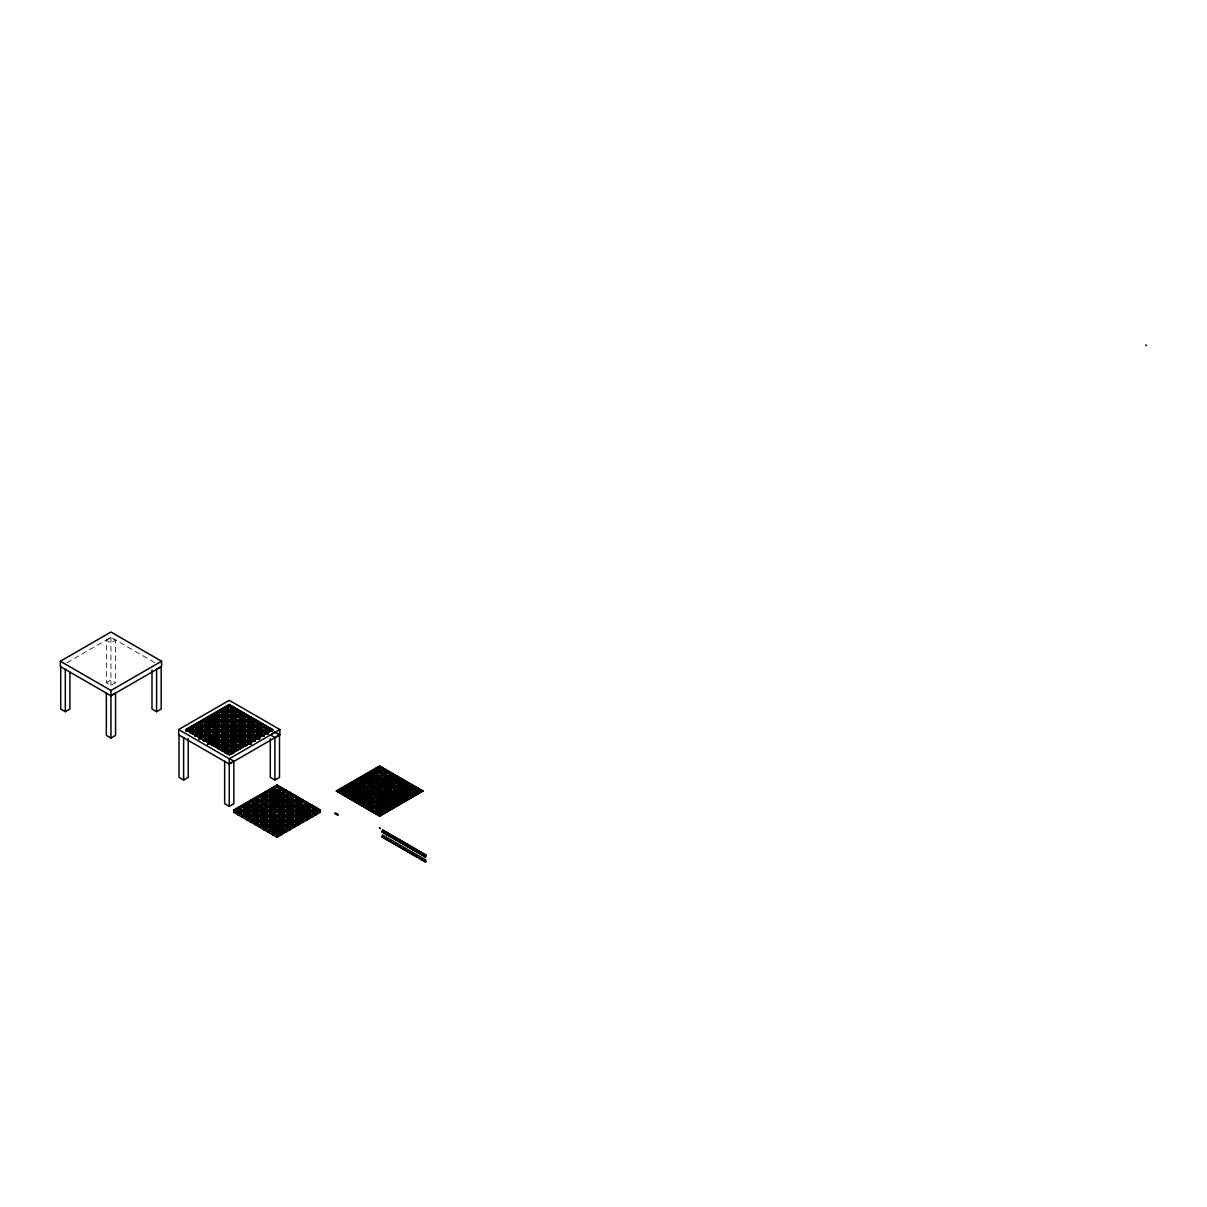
<?xml version="1.0" encoding="UTF-8"?>
<svg xmlns="http://www.w3.org/2000/svg" width="1207" height="1207" viewBox="0 0 1207 1207"><rect width="100%" height="100%" fill="white"/><g stroke="black" fill="none" stroke-linecap="round" stroke-linejoin="round"><path stroke-width="0.75" stroke-dasharray="5 3.75" d="M66.883 662.779L110.953 637.341L155.024 662.779M106.352 640.208L110.953 637.552L115.555 640.208L115.555 682.709L110.953 685.365L106.352 682.709L106.352 640.208L110.953 642.863L115.555 640.208M106.352 682.709L110.953 680.039L115.555 682.709M110.953 637.552L110.953 685.365"/><path stroke-width="1.5" d="M233.585 753.5L233.766 752.338L190.525 727.368L190.525 729.496M246.56 745.805L246.741 744.84L203.5 719.87L203.304 721.892M250.694 743.406L250.875 742.245L251.056 743.406M255.024 740.917L255.386 739.846L255.205 741.023M255.205 740.811L255.205 739.74M259.339 738.412L259.339 737.356L259.52 738.518M259.52 738.307L259.535 737.251L259.716 738.412M263.669 735.923L263.669 734.852L263.85 736.029M263.85 735.817L263.85 734.746L272.691 729.858L229.255 704.797L185.833 729.858L185.833 730.929M340.736 791.068L340.268 790.796M345.232 788.246L345.519 788.307M345.308 793.135L345.519 793.286M348.929 785.802L349.638 785.576M353.968 783.147L353.244 783.087M349.849 795.79L348.929 795.579M358.026 786.074L357.574 785.591M353.711 798.551L353.244 798.28M358.026 791.068L358.238 790.479M361.889 783.313L362.809 783.313L361.889 783.087M358.494 795.79L358.026 796.062M361.889 788.08L362.356 788.563M358.026 801.056L357.815 800.482M366.928 780.703L366.219 780.597M362.311 792.969L361.889 793.286M370.549 773.325L371.469 773.325L370.549 773.114M366.687 786.074L366.219 785.591M366.46 790.721L366.687 791.068M362.311 802.957L361.889 803.062M371.107 782.951L370.549 783.087M366.687 796.062L367.139 795.79M375.332 776.086L374.864 775.603M370.79 787.99L370.549 788.307M367.139 805.778L366.219 805.567M374.864 785.802L375.603 785.561M379.496 778.274L379.647 778.575M371.002 798.551L371.258 798.008M375.603 795.549L374.864 795.579M383.524 775.603L383.871 775.799M370.549 808.056L370.836 808.237M379.647 788.563L379.194 788.307M383.871 780.446L383.977 781.08M388.035 773.174L388.76 773.325M379.405 798.023L380.114 798.28L379.194 798.068M388.337 778.259L388.307 778.575M384.022 790.736L383.977 791.068M383.72 795.519L384.445 795.79L383.524 795.579M392.531 775.799L392.169 775.814M380.114 808.268L379.647 808.539M388.337 787.93L388.76 788.307M379.436 813.156L379.194 813.262M392.531 785.787L392.169 785.591M388.05 798.023L388.76 798.28L387.839 798.068M392.169 790.585L392.622 791.068M392.622 796.062L392.169 795.579M388.05 807.996L388.76 808.268M396.484 788.307L397.405 788.307L396.696 788.035M401.026 780.703L400.815 780.597M392.848 805.703L392.169 805.778M397.118 798.234L396.484 798.28M401.524 790.691L400.815 790.796M401.735 795.79L401.267 796.062M406.065 788.307L405.763 788.246M409.46 785.591L410.38 785.802M409.927 791.068L410.139 790.479M414.71 788.307L414.031 788.231M362.568 778.243L362.356 778.575M379.692 768.271L379.647 768.587M336.346 813.669L336.572 814.242M379.873 803.168L379.194 803.062M375.377 810.712L375.332 811.029M384.143 800.694L383.977 801.056M392.743 800.709L392.622 801.056M383.871 810.41L383.977 810.501M354.164 793.286L353.923 793.029M346.892 789.001L343.859 787.236M351.222 786.496L348.189 784.746M355.537 784.007L352.625 782.181L351.705 782.724L354.737 784.475L355.658 783.947M364.182 779.013L361.165 777.248M368.512 776.508L365.48 774.758M372.842 774.019L369.81 772.254M377.278 771.469L376.358 771.997L373.325 770.217L374.245 769.689L377.022 771.439M381.608 768.965L380.688 769.508L377.655 767.727L378.576 767.199L381.171 769.04M346.892 793.995L343.859 792.23M355.537 789.001L352.504 787.236M356.653 784.837L359.731 786.421M364.318 783.947L363.398 784.475L360.35 782.709L361.27 782.181L363.88 784.022M372.842 779.013L369.01 777.73L372.043 779.466L372.963 778.953M377.157 776.508L373.325 775.241L376.358 776.976L377.278 776.463M381.487 774.019L378.576 772.193L377.655 772.736L381.352 773.943M385.818 771.514L382.891 769.689L381.97 770.247L385.501 771.545M351.222 796.484L348.189 794.734M355.537 793.995L352.504 792.23M364.318 788.94L363.398 789.469L360.35 787.703L361.27 787.175L364.061 788.91M365.012 785.018L368.21 786.526M372.842 784.007L369.81 782.242M381.487 779.013L377.655 777.73L381.608 778.953M385.818 776.508L382.891 774.683L381.97 775.241L385.682 776.433M390.133 774.019L387.221 772.193L386.3 772.736L389.831 774.034M355.537 798.989L352.504 797.223M359.867 796.484L356.834 794.734M364.182 793.995L361.165 792.23M372.963 788.94L372.043 789.469L369.01 787.703L369.93 787.175L372.525 789.016M377.157 786.496L373.325 785.229M382.891 779.677L381.97 780.235L385.018 781.97L385.938 781.427M390.253 778.953L389.333 779.496L386.3 777.715L387.221 777.187L389.997 778.937M394.463 776.508L391.551 774.683L390.63 775.241L393.92 776.674M359.867 801.478L356.834 799.713M364.182 798.989L361.165 797.223M368.512 796.484L365.48 794.734M372.963 793.934L372.043 794.462L369.01 792.697L369.93 792.169L372.707 793.904M381.487 789.001L377.655 787.703L380.688 789.469L381.608 788.94M338.518 814.619L337.598 815.163L334.565 813.382L335.486 812.854L338.035 814.74M394.583 781.427L393.663 781.985L390.63 780.205L391.551 779.677L394.327 781.427M398.913 778.953L397.993 779.496L394.945 777.715L395.866 777.187L398.235 779.164M364.182 803.968L361.165 802.217M368.512 801.478L365.48 799.713M372.842 798.989L369.01 797.706L372.194 799.366M373.325 795.217L374.245 794.659L377.022 796.409M381.487 793.995L378.576 792.169L377.655 792.712L381.171 794.01M385.938 791.445L381.97 790.223L385.018 791.973L385.938 791.415M390.133 789.001L386.3 787.718L389.333 789.453L390.253 788.94M398.778 784.007L395.866 782.181L394.945 782.724L398.657 783.931M368.512 806.472L365.48 804.707M372.842 803.968L369.81 802.217M377.157 801.478L373.325 800.211L377.278 801.433M381.608 798.928L380.688 799.456L377.655 797.691L378.576 797.163L381.352 798.898M381.97 795.187L385.018 796.967L385.938 796.439L382.604 794.825M394.583 791.445L390.63 790.223L393.663 791.958L394.583 791.415M398.778 789.001L395.76 787.236M403.108 786.511L400.075 784.746M407.559 783.947L406.638 784.475L403.606 782.709L404.526 782.181L407.121 784.022M372.842 808.962L369.01 807.694L372.043 809.444L372.963 808.916M377.157 806.472L373.325 805.205L376.358 806.925L377.278 806.427M385.938 801.433L385.018 801.961L381.97 800.181L382.891 799.653L385.682 801.403M390.253 798.913L389.333 799.441L386.3 797.691L387.221 797.163L390.253 798.928L389.333 799.456M407.559 788.94L406.638 789.469L403.606 787.703L404.526 787.175L407.302 788.91M408.554 784.837L411.451 786.526M377.157 811.466L373.325 810.199L376.358 811.949L377.278 811.421M390.133 803.968L387.221 802.157L386.3 802.7L389.997 803.892M394.583 801.433L393.663 801.961L390.63 800.181L391.551 799.653L394.146 801.508M398.778 798.989L395.76 797.223M403.108 796.484L400.075 794.734M407.438 793.995L404.405 792.23M416.204 788.94L415.283 789.469L412.251 787.703L413.171 787.175L415.54 789.152M385.818 811.466L381.97 810.169L385.018 811.919L385.938 811.421M394.463 806.472L391.551 804.647L390.63 805.175L394.327 806.397M398.778 803.968L395.866 802.157L394.945 802.685L398.476 803.998M400.075 799.713L402.746 801.539M407.438 798.989L404.405 797.223M411.753 796.484L408.72 794.734M416.083 793.995L413.171 792.169L412.251 792.697L415.283 794.462L416.204 793.934M303.032 821.273L303.213 820.096L259.973 795.126L259.973 797.254L248.189 803.847M60.35 661.24L110.953 632.03L161.557 661.24L161.557 666.551L110.953 695.775L60.35 666.551L60.35 661.24L110.953 690.464L161.557 661.24M60.712 666.551L60.712 709.052L65.314 711.708L69.915 709.052L69.915 672.103M110.953 695.564L115.555 692.893L115.555 735.395L110.953 738.05L106.352 735.395L106.352 692.893M156.593 711.708L161.195 709.052L161.195 666.551L156.593 669.206L156.593 711.708L151.991 709.052L151.991 670.247M178.651 729.541L229.255 700.332L279.858 729.541L279.858 734.852L229.255 764.076L178.651 734.852L178.651 729.541L229.255 758.765L279.858 729.541M229.255 754.616L272.691 729.541L229.255 704.466L185.833 729.541L229.436 754.828L272.495 729.752L272.691 730.929M186.014 729.963L229.255 705.009M190.148 728.425L190.148 729.496L197.42 733.69M197.36 728.666L194.478 726.991C194.508 724.291 195.036 729.254 197.541 728.56M206.065 728.696L198.808 724.502L198.989 723.325M219.221 726.086L207.453 718.437L207.453 719.508L214.725 723.702M211.768 715.947L211.768 717.003L214.665 718.678M227.685 721.213L216.098 714.514L216.46 712.386M236.346 721.213L220.428 712.009L220.609 710.848M272.314 730.929L272.314 729.873L229.074 704.903L229.255 705.854M187.387 731.08L229.255 706.91L271.092 731.065M187.432 731.276L229.436 707.015M198.808 729.496L198.989 728.319M220.428 717.003L220.609 715.842M191.762 733.539L233.404 709.49L233.404 707.393M191.958 733.645L233.6 709.61L233.6 707.272L190.344 732.227L190.344 733.298M198.808 734.49L198.989 733.524M220.428 721.997L220.609 721.047M194.855 735.893L194.855 734.837L238.111 709.867L237.915 710.832M233.585 713.563L233.781 712.371M196.092 736.029L237.915 712.1L237.915 709.761L194.674 734.731L194.674 735.787M220.625 725.799L220.428 726.991M199.185 738.397L199.185 737.326L242.426 712.371L242.245 713.322M233.781 718.421L233.6 717.26L233.585 719.613M199.004 739.559L242.245 714.589L242.245 712.266L199.004 737.221L199.004 738.292M220.428 730.929L220.428 731.985M203.319 740.781L203.319 739.725L246.756 714.861L246.575 715.811M233.585 723.536L233.781 722.359M204.737 741.023L246.379 716.988M204.918 741.128L246.575 717.094L246.575 714.755M207.83 742.32L251.071 717.365M220.428 736.979L220.625 735.787M233.585 728.53L233.781 727.353M207.468 744.447L250.709 719.478L250.694 717.38M207.649 744.553L250.89 719.583L250.89 717.26L207.649 742.214L207.83 743.391M212.16 744.825L255.401 719.855L255.205 721.047M220.428 741.973L220.609 740.811M233.585 733.524L233.781 732.332M213.398 746.017L255.039 721.982L255.024 719.885M213.579 746.122L255.22 722.088L255.22 719.749L211.979 744.719L211.979 745.775M216.294 747.208L259.535 722.239L259.535 724.577L217.894 748.627M216.475 747.314L259.731 722.359L259.535 723.31M220.428 746.967L220.609 746.017M233.781 738.397L233.781 737.326M255.401 725.905L255.401 724.849M217.713 748.521L259.354 724.472L259.339 722.374M220.625 749.713L263.865 724.743L263.865 727.082L222.043 751.01M220.806 749.819L264.046 724.849L263.865 725.799M233.781 743.391L233.6 742.214L233.585 744.583M255.401 730.899L255.22 729.737L255.205 732.091M224.94 752.202L268.376 727.353L268.195 728.304M255.22 735.787L255.401 734.837M233.781 748.385L233.781 747.314M226.358 753.515L267.999 729.466M226.554 753.621L268.195 729.571L268.195 727.233M179.028 734.852L179.028 777.353L183.63 780.009L188.217 777.353L188.217 738.548M229.436 754.828L185.833 729.858M264.031 735.923L264.031 734.852L233.585 752.444L190.344 727.474L190.344 729.39L197.601 733.584M279.858 734.852L274.97 732.03L270.293 734.852L274.894 737.507L279.496 734.852L279.496 777.353L274.894 780.009L270.293 777.353L270.293 738.548M229.255 763.865L233.856 761.21L233.856 803.696L229.255 806.351L224.653 803.696L224.653 761.21M320.338 812.341L320.338 810.003L277.082 834.972L277.082 837.311L233.66 812.236L233.66 810.108L277.082 785.048L320.519 810.108L277.263 835.078L277.263 836.149M277.082 785.244L233.841 810.214L233.841 812.13M262.553 823.928L237.975 809.746L238.171 807.724L281.412 832.694L281.231 834.701L277.082 832.317L277.097 829.963M271.198 823.928L242.305 807.242L242.486 806.08M279.843 818.934L250.95 802.248L250.95 801.192L292.999 826.312M255.28 798.687L255.28 799.758L292.999 821.318M275.528 801.448L263.926 794.764L264.107 793.587M272.571 788.699L272.571 789.77L275.452 791.43M277.263 786.21L277.278 787.281L274.2 788.835M237.975 808.675L238.352 807.619L281.593 832.589L281.412 833.539M242.486 806.291L242.667 805.114L285.923 830.084L285.742 831.05M246.816 803.787L246.816 804.858L246.816 802.73L289.876 827.595M264.107 793.799L264.303 792.637L307.544 817.607L307.363 818.557M268.437 791.309L268.437 792.365L268.437 790.238L311.497 815.102M233.66 812.236L246.816 804.647L284.354 826.312M261.165 796.348L268.437 792.154L271.319 793.829M269.825 791.354L272.767 789.665L275.649 791.324M237.975 813.669L237.975 814.725L281.246 789.74L281.231 787.643M242.501 811.044L242.305 812.236M263.926 799.758L264.122 798.566M281.608 788.684L281.608 787.628L238.367 812.583L238.352 814.725M242.305 816.158L242.305 817.23L285.561 792.245L285.546 790.147M263.926 804.752L264.107 803.787M285.938 791.173L285.938 790.117L242.501 814.981L242.486 817.335L242.682 815.087M244.101 816.385L285.742 792.35L285.742 790.012M263.926 809.746L264.107 808.569M246.635 819.719L289.891 794.734M251.343 820.081L294.583 795.111M251.131 822.118L251.131 821.047M263.926 814.74L264.107 813.774M252.565 821.273L294.206 797.239L294.206 795.141M251.328 822.223L251.147 819.975L294.402 795.006L294.402 797.344L252.761 821.379M255.28 823.657L255.28 824.713L298.717 799.834L298.717 797.495L255.477 822.465L255.462 824.819M263.926 819.734L264.122 818.542M298.898 798.672L298.898 797.601L255.658 822.571L255.643 824.713M263.926 823.657L263.926 824.728M259.792 826.252L259.792 827.112M298.898 803.666L298.717 802.489L298.702 804.858M303.229 801.161L303.229 800.105L259.988 825.075L259.792 827.323L259.807 824.969L303.048 800L303.048 802.338L261.406 826.373M261.225 826.267L302.866 802.233L302.851 800.135M307.378 802.489L307.378 804.828L264.107 829.812L264.122 827.459L307.559 802.595L307.544 803.696M307.181 802.625L307.181 804.722L263.926 829.707L264.122 828.53M298.702 808.781L298.898 807.589M336.406 790.947L379.647 765.977L422.888 790.947L379.647 816.234L336.406 790.947L379.647 815.917L422.888 790.947M336.406 791.264L379.647 766.294L422.888 791.264M339.65 789.665L338.729 790.223L341.762 791.973L342.682 791.445L339.529 789.74M343.98 787.175L343.06 787.718L346.092 789.453L347.012 788.94M347.375 785.229L348.295 784.671M361.27 777.187L360.35 777.73L363.398 779.496L364.318 778.953M365.6 774.683L364.68 775.241L367.713 776.976L368.633 776.463M369.93 772.193L369.01 772.736L372.043 774.472L372.963 773.959M298.898 813.654L298.898 812.583M270.051 831.367L311.693 807.332L311.693 804.994L268.452 829.963L268.437 832.317L268.633 830.069L311.874 805.099L311.678 806.291M269.87 831.261L311.512 807.227M366.415 775.663L367.139 775.814M379.194 768.12L380.114 768.331M374.864 770.82L375.784 770.82M351.343 786.451L350.422 786.979L347.375 785.199M359.067 781.985L359.988 781.457L356.955 779.677L356.035 780.235L359.218 781.88M340.54 793.12L383.419 768.361M340.736 793.225L383.6 768.467M272.963 832.558L316.204 807.589M343.98 792.169L343.06 792.712L346.092 794.462L347.012 793.934M348.295 789.665L347.375 790.223L350.422 791.958L351.343 791.445L348.189 789.74M352.625 787.175L351.705 787.718L354.737 789.453L355.658 788.94M356.035 785.229L356.955 784.671M365.6 779.677L364.68 780.235L367.713 781.985L368.633 781.457L365.48 779.752M315.827 807.619L315.842 809.716L272.571 834.701L272.767 833.539M298.702 818.768L298.898 817.577M371.002 778.047L371.469 778.319M379.194 773.114L380.114 773.325M366.219 780.808L367.139 780.808M383.524 770.82L384.445 770.82M356.035 785.199L359.067 786.979L359.988 786.451M344.87 795.624L387.93 770.971M347.375 795.217L348.295 794.659M352.625 792.169L351.705 792.712L354.737 794.447M356.955 789.665L356.035 790.223L359.067 791.958L359.988 791.445L356.834 789.74M364.68 785.229L365.6 784.671M372.963 783.947L372.043 784.475L369.01 782.709L369.93 782.181M374.245 779.677L373.325 780.235L377.278 781.457L374.125 779.752M289.876 828.651L290.238 827.595L246.997 802.625L246.997 804.752M311.497 816.173L311.859 815.102L268.618 790.132L268.618 792.26M347.375 795.187L350.422 796.967L351.343 796.439M354.737 794.462L355.658 793.934M364.68 785.199L367.713 786.979L368.633 786.451M349.2 798.114L392.26 773.461M352.625 797.163L351.705 797.706L354.737 799.456L355.658 798.928M356.035 795.217L356.955 794.659M361.27 792.169L360.35 792.712L363.398 794.447M378.576 782.181L377.655 782.724C380.582 785.561 383.705 783.886 378.455 782.242M379.918 783.147L379.647 783.569M387.839 778.319L388.76 778.319M359.988 796.439L359.067 796.967L356.035 795.187M363.398 794.462L364.318 793.934M367.713 791.973L368.633 791.445L365.6 789.665L364.68 790.223L367.863 791.867M373.627 785.199L376.358 786.979L377.278 786.451M353.515 800.618L396.394 775.86M353.696 800.724L396.575 775.965M356.035 800.181L356.955 799.653L356.035 800.211L359.067 801.961L359.988 801.433M360.35 797.691L361.27 797.163L360.35 797.706L363.548 799.366M373.325 790.193L374.245 789.665L377.278 791.445L376.358 791.973L373.325 790.193L374.245 789.695M382.891 784.671L381.97 785.199C384.897 788.065 388.035 786.391 382.785 784.746L381.97 785.229M386.3 782.724L387.221 782.196C392.23 784.022 389.212 785.501 386.3 782.709L387.221 782.181M364.68 795.217L365.6 794.674L364.68 795.187L367.713 796.937L368.633 796.439M369.93 792.184L369.478 792.592M377.655 787.718L378.576 787.19M390.63 780.235L391.551 779.707M394.945 777.73L395.866 777.202M392.169 780.808L392.788 780.476M383.524 785.591L384.007 785.44M336.104 813.986L337.025 813.986M364.318 798.928L363.775 799.23M357.845 803.108L400.724 778.349M358.026 803.213L400.905 778.455M361.27 802.157L360.35 802.7L363.398 804.45L364.318 803.922M365.6 799.653L364.68 800.211L367.713 801.931L368.633 801.433M390.63 785.229L391.551 784.671C396.696 786.481 393.482 788.02 390.63 785.199M379.194 793.074L379.873 793.029M383.524 790.585L384.445 790.796M396.484 783.087L397.405 783.313M379.194 793.286L380.114 793.286M361.889 803.274L362.809 803.274M372.963 798.928L372.435 799.23M373.793 795.081L376.358 796.967L377.278 796.439M402.308 781.985L403.229 781.457L400.196 779.677L399.276 780.235L402.459 781.88M362.16 805.612L405.039 780.854M362.356 805.718L405.22 780.959M365.6 804.647L364.68 805.205L367.713 806.955L368.633 806.427M369.93 802.157L369.01 802.7L372.043 804.435M381.97 795.217L382.891 794.659M387.221 792.169L386.3 792.712L389.333 794.462L390.253 793.934L387.1 792.23M395.866 787.175L394.945 787.718L397.993 789.453L398.913 788.94M399.276 785.229L400.196 784.671M370.896 802.972L371.469 803.274M387.839 793.074L388.76 793.286M400.815 785.591L401.735 785.802M405.145 783.087L405.808 783.041M379.194 798.28L380.114 798.28M375.332 801.056L374.864 800.573M372.043 804.45L372.963 803.922M399.276 785.199L402.308 786.979L403.229 786.451M366.49 808.102L409.55 783.449M378.576 802.157L377.655 802.7L380.839 804.345M390.63 795.217L391.551 794.659L394.583 796.439L393.663 796.967L390.63 795.187M395.866 792.169L394.945 792.712L397.993 794.447M400.196 789.665L399.276 790.223L402.308 791.958L403.229 791.445L400.075 789.74M407.921 785.229L408.841 784.671M396.847 792.984L397.405 793.286M383.524 800.784L384.445 800.784M375.332 806.035L374.864 805.567M380.688 804.45L381.608 803.907L378.455 802.217M397.993 794.462L398.913 793.919L395.76 792.23M407.921 785.199L410.953 786.979L411.874 786.451M370.821 810.606L413.88 785.953M395.866 797.163L394.945 797.706L397.993 799.456L398.913 798.928M399.276 795.217L400.196 794.659M404.526 792.169L403.606 792.712L406.638 794.447M374.864 810.772L375.784 810.772M383.524 805.778L383.705 805.627M387.839 803.274L388.76 803.274M405.145 793.286L405.597 792.818M409.46 790.796L410.38 790.796M380.688 809.444L381.608 808.901L377.655 807.694L380.839 809.339M403.229 796.439L402.308 796.967L399.276 795.187M406.638 794.462L407.559 793.934M410.953 791.973L411.874 791.445L408.841 789.665L407.921 790.223L411.119 791.867M375.136 813.096L418.014 788.337M375.317 813.201L418.195 788.443M377.655 812.673L378.576 812.13L377.655 812.688L380.688 814.438L381.608 813.91L378.455 812.205M389.484 809.354L386.3 807.679L387.221 807.136L390.253 808.901L389.484 809.339M399.276 800.181L400.196 799.653L399.276 800.211L402.308 801.961L403.229 801.433M403.606 797.691L404.526 797.163L403.606 797.706L406.789 799.366M416.566 790.193L417.486 789.665L420.534 791.445L419.614 791.973L416.566 790.193L417.486 789.695M381.97 810.199L382.891 809.656M386.3 807.694L387.221 807.166M390.63 805.205L391.249 804.813M394.945 802.7L395.866 802.172M407.921 795.217L408.841 794.674L407.921 795.187L410.953 796.937L411.874 796.439M412.251 792.712L413.171 792.184M396.484 803.062L396.952 803.545M405.145 798.068L405.703 797.963M413.79 793.074L414.242 793.557M409.46 795.79L410.38 795.79M407.559 798.928L407.031 799.23M422.525 790.947L379.647 815.706L336.768 790.947M382.589 830.009L425.83 854.963L382.589 830.009L382.227 832.121L382.227 831.065M382.227 836.059L382.227 837.115L425.649 861.979L425.83 859.957L382.589 835.003L382.227 837.115M386.542 833.569L386.919 834.625L386.919 833.569M386.723 839.514L386.723 838.443M390.872 836.059L391.053 837.009M391.053 842.003L391.053 840.947M395.383 839.514L395.383 838.443M395.383 844.508L395.564 843.542M399.879 841.053L399.698 842.214L399.698 841.158M399.879 846.047L399.517 847.103M403.847 843.542L404.209 844.613M403.847 848.536L404.209 849.607M408.162 846.047L408.162 847.103L408.539 846.047M408.343 851.991L408.343 850.935M412.673 849.502L412.673 848.43M412.673 854.496L412.673 853.424M417.003 851.991L417.003 850.935M417.003 856.985L417.184 856.035M421.515 853.53L421.318 854.707L421.318 853.636M421.515 858.524L421.137 859.595M425.468 856.035L425.468 857.091L425.83 854.963M425.468 861.029L425.468 862.085M211.768 717.003L211.964 716.053M246.379 744.84L203.304 719.991L203.304 722.103L203.304 720.835M190.148 729.496L190.344 728.53M255.28 799.758L255.462 798.793M237.975 809.746L238.171 808.781M250.694 742.35L207.634 717.486M242.23 747.239L198.989 722.48L198.989 724.607M237.9 749.728L194.659 724.969L194.659 727.097M311.859 815.102L311.497 817.23L277.082 797.359L277.097 795.006M303.213 820.096L303.032 822.118M290.238 827.595L289.876 829.707L285.727 827.323L285.742 824.969M281.593 832.589L281.412 834.595L277.263 832.211L277.278 830.069M1145.715 344.915L1146.65 345.443M375.694 768.467L418.754 793.12M371.364 770.971L414.423 795.624M382.785 779.752L385.938 781.457M367.23 773.355L410.108 798.114M367.049 773.461L409.912 798.219M362.9 775.86L405.778 800.618M362.719 775.965L405.597 800.724M358.585 778.349L401.448 803.108M358.388 778.455L401.267 803.213M233.404 708.434L233.781 707.377L190.54 732.332L190.54 733.403M274.894 732.196L279.496 734.852M229.255 707.121L271.077 731.276M354.073 780.959L397.133 805.612M268.18 732.468L224.94 707.498L225.121 709.52M249.502 723.597L224.743 709.52L229.074 712.009L229.089 709.867M258.147 728.59L250.875 724.607L250.89 722.239M262.477 731.08L259.52 729.601L259.535 727.233M267.999 734.49L263.85 732.091L263.865 729.737M349.743 783.449L392.803 808.102M229.451 714.861L229.255 717.109M251.071 727.353L250.875 729.601L262.281 736.179M264.031 734.852L220.609 710.003L220.609 712.115M220.609 711.904L249.502 728.59M251.056 729.496L262.477 736.074M249.321 728.696L237.9 722.103L237.915 719.749L238.096 721.997M345.609 785.848L388.488 810.606M345.428 785.953L388.292 810.712M259.716 737.356L216.279 712.492L216.279 714.619M216.279 713.337L216.475 714.514M216.279 714.408L227.882 721.092M229.436 721.997L240.857 728.59M249.502 733.584L242.411 729.496L242.426 727.353M251.056 734.49L259.52 739.378M236.346 726.192L229.255 722.103L229.27 719.749M240.661 728.696L237.9 727.097L237.915 724.743M249.321 733.69L242.23 729.601L242.245 727.233M259.339 739.484L250.875 734.595L250.89 732.227M341.279 788.337L384.158 813.096M341.098 788.443L383.977 813.201M255.386 739.846L212.145 714.891L212.145 717.003M255.205 739.951L211.964 714.997L211.964 716.898L227.882 726.086M229.436 726.991L240.857 733.584M253.817 741.068L242.411 734.49L242.426 732.332M227.685 726.192L216.279 719.613L216.294 717.26M240.661 733.69L229.255 727.097L229.27 724.743M253.636 741.173L242.23 734.595L242.245 732.227M251.056 742.35L207.815 717.38L207.634 719.613M227.882 731.08L220.79 726.991L220.806 724.849M229.436 731.985L232.197 733.584M233.766 734.49L240.857 738.578M250.875 744.372L242.411 739.484L242.426 737.326M219.04 726.192L216.279 724.607L216.294 722.239M227.685 731.186L220.609 727.097L220.625 724.743M232.016 733.69L229.255 732.091L229.27 729.737M240.661 738.684L233.585 734.595L233.6 732.227M250.694 744.478L242.23 739.589L242.245 737.221M203.123 721.997L206.186 723.566M219.221 731.08L207.634 724.607L207.649 722.239M232.197 738.578L220.609 732.091L220.625 729.737M245.172 746.062L233.585 739.589L233.6 737.221M207.83 727.353L207.634 729.601L210.395 731.186M229.451 739.831L229.255 742.079M198.989 724.396L206.261 728.59M207.815 729.496L210.576 731.08M219.221 736.074L212.145 731.985L211.979 729.737L211.964 732.091L219.04 736.179M240.857 748.566L220.79 736.979L220.625 734.731L220.609 737.085L240.661 748.672M382.408 832.015L425.649 856.985M382.227 832.121L425.468 857.091M194.659 725.829L194.84 724.864M210.576 736.074L199.17 729.496L199.185 727.353M236.527 751.056L212.145 736.979L212.16 734.837M210.395 736.179L198.989 729.601L199.004 727.233M236.346 751.161L211.964 737.085L211.979 734.731M382.408 837.009L425.649 861.979M232.197 753.56L199.17 734.49L199.185 732.332M232.016 753.666L198.989 734.595L199.004 732.227M229.255 758.554L233.856 761.21M290.072 793.572L290.253 792.607L247.013 817.577L246.997 819.719M277.082 787.16L320.519 812.236L276.901 837.205L276.901 836.134M294.583 800.105L294.387 802.353M316.189 812.613L272.767 787.749L272.767 789.876M284.354 796.348L277.263 792.26L277.097 790.012L277.082 792.365L284.173 796.454M272.948 794.764L275.709 796.348M311.678 817.124L277.263 797.254L277.278 795.111M268.256 792.26L271.137 793.934M275.528 796.454L272.767 794.87L272.782 792.501M263.926 793.693L264.303 794.764M264.107 794.659L275.709 801.342M303.032 820.202L259.792 795.232L259.792 797.148L262.673 798.823M301.644 821.318L264.107 799.864L264.122 797.495L264.303 799.758M298.702 822.706L255.462 797.736L255.462 799.653M272.963 812.583L272.767 814.846M251.131 800.226L294.568 825.09L294.191 827.217M292.818 826.418L281.412 819.84L281.427 817.471L281.593 819.734M290.057 829.601L285.923 827.217L285.938 825.075M246.635 804.752L279.843 823.928M284.173 826.418L281.412 824.834L281.427 822.465M242.305 806.185L271.379 823.823M272.948 824.728L284.354 831.306M284.173 831.412L272.767 824.834L272.782 822.465M238.171 809.641L262.734 823.823M271.379 828.817L264.303 824.728L264.303 822.571M272.948 829.707L275.709 831.306M271.198 828.922L264.107 824.834L264.122 822.465M275.528 831.412L272.767 829.828L272.782 827.459M277.263 835.078L234.022 810.108L234.022 812.236M233.66 810.108L277.082 835.184M272.948 787.643L272.948 788.699M259.792 797.359L259.792 796.092L259.611 797.254M421.318 858.418L421.318 859.701M408.343 845.941L408.343 847.208M404.028 843.437L404.028 844.719M404.028 848.43L404.028 849.713M399.698 845.941L399.698 847.208M386.723 833.464L386.723 834.731M320.142 812.236L320.142 810.123L276.901 785.138L276.901 786.21M316.008 812.507L316.008 814.634L285.923 797.254L285.742 795.006L285.727 797.359L315.827 814.74L315.827 812.613M311.859 812.236L311.693 809.988L311.678 812.341M307.544 809.746L307.378 807.483L307.363 809.852M307.559 812.583L307.544 814.74M307.378 812.477L307.363 814.846M307.363 817.501L307.363 819.628L277.263 802.248L277.278 800.105M307.181 807.589L307.166 809.746M307.181 812.583L307.166 814.74M303.213 807.242L303.048 804.994L303.032 807.347M303.229 810.093L303.213 812.236M303.229 815.087L303.213 817.23M303.048 809.988L303.032 812.341M303.048 814.981L303.032 817.335M302.866 805.099L302.851 807.242M302.866 810.093L302.851 812.236M302.866 815.087L302.851 817.23M302.851 820.096L302.851 822.223M298.717 807.483L298.702 809.852M298.717 812.477L298.702 814.846M298.717 817.471L298.702 819.84M298.702 822.495L298.702 824.607L294.387 822.329L294.402 819.975M298.521 797.631L298.536 799.728M298.536 802.595L298.521 804.752M298.536 807.589L298.521 809.746M298.536 812.583L298.521 814.74M298.536 817.577L298.521 819.734M298.521 824.728L298.898 822.601L255.643 797.631L255.643 799.758M294.402 804.994L294.387 807.347M294.402 809.988L294.387 812.341M294.402 814.981L294.387 817.335M294.387 824.984L294.387 827.112M294.206 800.105L294.191 802.248M294.206 805.099L294.191 807.242M294.206 810.093L294.191 812.236M294.206 815.087L294.191 817.23M294.206 820.081L294.191 822.223M290.238 799.758L290.072 797.495L290.057 799.864M290.253 802.595L290.238 804.752M290.253 807.589L290.238 809.746M290.253 812.583L290.238 814.74M290.253 817.577L290.238 819.734M290.238 824.728L290.072 822.465L290.057 824.834M290.072 802.489L290.057 804.858M290.072 807.483L290.057 809.852M290.072 812.477L290.057 814.846M290.072 817.471L290.057 819.84M285.938 800.105L285.923 802.248M285.938 805.099L285.923 807.242M285.938 810.093L285.923 812.236M285.938 815.087L285.923 817.23M285.923 822.223L285.742 819.975L285.727 822.329M285.742 800L285.727 802.353M285.742 804.994L285.727 807.347M285.742 809.988L285.727 812.341M285.742 814.981L285.727 817.335M285.742 829.978L285.727 832.106M285.561 795.111L285.546 797.254M285.561 800.105L285.546 802.248M285.561 805.099L285.546 807.242M285.561 810.093L285.546 812.236M285.561 815.087L285.546 817.23M285.561 820.081L285.546 822.223M285.561 825.075L285.546 827.217M285.546 832.211L285.727 830.19L242.486 805.22L242.486 807.347M281.593 794.764L281.427 792.501L281.412 794.87M281.608 797.601L281.593 799.758M281.608 802.595L281.593 804.752M281.608 807.589L281.593 809.746M281.608 812.583L281.593 814.74M281.608 822.571L281.593 824.728M281.608 827.564L281.593 829.707M281.427 797.495L281.412 799.864M281.427 802.489L281.412 804.858M281.427 807.483L281.412 809.852M281.427 812.477L281.412 814.846M281.427 827.459L281.412 829.828M281.246 792.607L281.231 794.764M281.246 797.601L281.231 799.758M281.246 802.595L281.231 804.752M281.246 807.589L281.231 809.746M281.246 812.583L281.231 814.74M281.246 817.577L281.231 819.734M281.246 822.571L281.231 824.728M281.246 827.564L281.231 829.707M277.278 805.099L277.263 807.242M277.278 810.093L277.263 812.236M277.263 817.23L277.097 814.981L277.082 817.335M277.278 820.081L277.263 822.223M277.278 825.075L277.263 827.217M277.082 785.048L277.082 787.386M277.097 800L277.082 802.353L307.166 819.734L307.363 817.712L264.107 792.743L264.107 794.87M277.097 804.994L277.082 807.347M277.097 809.988L277.082 812.341M277.097 819.975L277.082 822.329M277.097 824.969L277.082 827.323M276.916 790.117L276.901 792.26M276.916 795.111L276.901 797.254M276.916 800.105L276.901 802.248M276.916 805.099L276.901 807.242M276.916 810.093L276.901 812.236M276.916 815.087L276.901 817.23M276.916 820.081L276.901 822.223M276.916 825.075L276.901 827.217M276.916 830.069L276.901 832.211M274.894 737.507L274.894 780.009M272.782 797.495L272.767 799.864M272.782 802.489L272.767 804.858M272.782 807.483L272.767 809.852M272.782 817.471L272.767 819.84M272.586 792.607L272.571 794.764M272.586 797.601L272.571 799.758M272.586 802.595L272.571 804.752M272.586 807.589L272.571 809.746M272.586 812.583L272.571 814.74M272.586 817.577L272.571 819.734M272.586 822.571L272.571 824.728M272.586 827.564L272.571 829.707M268.633 795.111L268.618 797.254M268.633 800.105L268.618 802.248M268.633 805.099L268.618 807.242M268.618 812.236L268.452 809.988L268.437 812.341M268.633 815.087L268.618 817.23M268.633 820.081L268.618 822.223M268.633 825.075L268.618 827.217M268.361 733.418L268.361 732.362L225.121 707.393L224.94 709.625M268.452 795.006L268.437 797.359M268.452 800L268.437 802.353M268.452 804.994L268.437 807.347M268.452 814.981L268.437 817.335M268.452 819.975L268.437 822.329M268.452 824.969L268.437 827.323M268.18 732.257L268.18 733.524M264.303 802.595L264.303 804.752M264.303 809.746L264.303 807.589L264.107 809.852M264.303 812.583L264.303 814.74M264.303 819.734L264.303 817.577L264.107 819.84M264.303 827.564L264.288 829.707M264.046 729.843L264.031 731.985M264.122 802.489L264.107 804.858M264.122 812.477L264.107 814.846M263.669 724.879L263.684 726.976M263.684 729.843L263.669 731.985M259.988 800.105L259.973 802.248M259.973 807.242L259.807 804.994L259.792 807.347M259.988 810.093L259.973 812.236M259.988 815.087L259.973 817.23M259.988 820.081L259.973 822.223M259.731 727.353L259.716 729.496M259.716 734.49L259.535 732.227L259.52 734.595M259.807 800L259.792 802.353L259.611 800.105M259.807 809.988L259.792 812.341L259.611 810.093M259.807 814.981L259.792 817.335M259.807 819.975L259.792 822.329L259.611 820.081M259.611 805.099L259.611 807.242M259.611 815.087L259.611 817.23M259.354 727.353L259.339 729.496M259.354 732.332L259.339 734.49M255.643 804.752L255.477 802.489L255.462 804.858M255.658 807.589L255.643 809.746M255.658 812.583L255.643 814.74M255.658 817.577L255.643 819.734M255.477 807.483L255.462 809.852M255.477 812.477L255.462 814.846M255.477 817.471L255.462 819.84M255.22 724.743L255.205 727.097M255.22 734.731L255.205 737.085M255.296 802.595L255.28 804.752M255.296 807.589L255.28 809.746M255.296 812.583L255.28 814.74M255.296 817.577L255.28 819.734M255.039 724.849L255.024 726.991M255.039 729.843L255.024 731.985M255.039 734.837L255.024 736.979M251.328 800.12L251.147 802.353M251.147 804.994L251.131 807.347M251.147 809.988L251.131 812.341M251.147 814.981L251.131 817.335M250.89 737.221L250.875 739.589M250.965 805.099L250.95 807.242M250.965 810.093L250.95 812.236M250.965 815.087L250.95 817.23M250.709 722.359L250.694 724.502M250.709 727.353L250.694 729.496M250.709 732.332L250.694 734.49M250.709 737.326L250.694 739.484M247.013 807.589L246.997 809.746M247.013 812.583L246.997 814.74M246.756 719.855L246.741 721.997M246.741 726.991L246.575 724.743L246.56 727.097M246.756 729.843L246.741 731.985M246.756 734.837L246.741 736.979M246.756 739.831L246.741 741.973M246.832 807.483L246.816 809.852M246.832 812.477L246.816 814.846M246.575 719.749L246.56 722.103M246.575 729.737L246.56 732.091M246.575 734.731L246.56 737.085M246.575 739.725L246.56 742.079M242.682 810.093L242.667 812.236M242.426 717.365L242.411 719.508M242.411 724.502L242.245 722.239L242.23 724.607M242.426 742.32L242.411 744.478M242.501 809.988L242.486 812.341M242.245 717.26L242.23 719.613M242.245 742.214L242.23 744.583M242.049 712.386L242.064 714.484M242.064 717.365L242.049 719.508M242.064 722.359L242.049 724.502M242.064 727.353L242.049 729.496M242.064 732.332L242.049 734.49M242.064 737.326L242.049 739.484M242.064 742.32L242.049 744.478M238.111 714.861L238.096 717.003M238.111 724.849L238.096 726.991M238.111 729.843L238.096 731.985M238.111 734.837L238.096 736.979M238.111 739.831L238.096 741.973M238.096 746.967L237.915 744.719L237.9 747.073M237.915 714.755L237.9 717.109M237.915 729.737L237.9 732.091M237.915 734.731L237.9 737.085M237.915 739.725L237.9 742.079M237.719 709.897L237.734 711.994M237.734 714.861L237.719 717.003M237.734 719.855L237.719 721.997M237.734 724.849L237.719 726.991M237.734 729.843L237.719 731.985M237.734 734.837L237.719 736.979M237.734 739.831L237.719 741.973M237.734 744.825L237.719 746.967M233.6 712.266L233.585 714.619M233.6 722.239L233.585 724.607M233.6 727.233L233.585 729.601M233.6 747.208L233.585 749.577M233.404 712.371L233.404 714.514M233.404 717.365L233.404 719.508M233.404 722.359L233.404 724.502M233.404 727.353L233.404 729.496M233.404 732.332L233.404 734.49M233.404 737.326L233.404 739.484M233.404 742.32L233.404 744.478M233.404 747.314L233.404 749.472M229.255 704.466L229.255 707.136M229.27 709.761L229.255 712.115M229.27 734.731L229.255 737.085M229.27 744.719L229.255 747.073M229.27 749.713L229.255 752.067M229.255 758.765L229.255 806.351M229.089 714.861L229.074 717.003M229.089 719.855L229.074 721.997M229.089 724.849L229.074 726.991M229.089 729.843L229.074 731.985M229.089 734.837L229.074 736.979M229.089 739.831L229.074 741.973M229.089 744.825L229.074 746.967M229.089 749.819L229.074 751.961M225.121 714.514L224.94 712.266L224.94 714.619M225.136 717.365L225.121 719.508M225.136 722.359L225.121 724.502M225.136 727.353L225.121 729.496M225.136 732.332L225.121 734.49M225.121 739.484L224.94 737.221L224.94 739.589M225.136 742.32L225.121 744.478M225.136 747.314L225.121 749.472M225.136 752.308L225.136 753.379M224.94 717.26L224.94 719.613M224.94 722.239L224.94 724.607M224.94 727.233L224.94 729.601M224.94 732.227L224.94 734.595M224.94 742.214L224.94 744.583M224.94 747.208L224.94 749.577M220.79 709.897L220.79 712.009M220.806 714.861L220.79 717.003M220.806 719.855L220.79 721.997M220.806 729.843L220.79 731.985M220.806 739.831L220.79 741.973M220.806 744.825L220.79 746.967M220.625 714.755L220.609 717.109M220.625 719.749L220.609 722.103M220.625 739.725L220.609 742.079M220.625 744.719L220.609 747.073M216.475 717.365L216.46 719.508M216.475 722.359L216.46 724.502M216.475 727.353L216.46 729.496M216.46 734.49L216.294 732.227L216.279 734.595M216.475 737.326L216.46 739.484M216.475 742.32L216.46 744.478M216.294 727.233L216.279 729.601M216.294 737.221L216.279 739.589M216.294 742.214L216.279 744.583M216.113 717.365L216.098 719.508M216.113 722.359L216.098 724.502M216.113 727.353L216.098 729.496M216.113 732.332L216.098 734.49M216.113 737.326L216.098 739.484M216.113 742.32L216.098 744.478M212.16 719.855L212.145 721.997M212.16 724.849L212.145 726.991M212.16 739.831L212.145 741.973M211.979 719.749L211.964 722.103M211.979 724.743L211.964 727.097M211.979 739.725L211.964 742.079M211.783 719.855L211.768 721.997M211.783 724.849L211.768 726.991M211.783 729.843L211.768 731.985M211.783 734.837L211.768 736.979M211.783 739.831L211.768 741.973M207.649 732.227L207.634 734.595M207.649 737.221L207.634 739.589M207.468 722.359L207.453 724.502M207.468 727.353L207.453 729.496M207.468 732.332L207.453 734.49M207.468 737.326L207.453 739.484M203.5 726.991L203.319 724.743L203.304 727.097M203.515 729.843L203.5 731.985M203.515 734.837L203.5 736.979M203.515 739.831L203.515 740.887M203.319 729.737L203.304 732.091M203.319 734.731L203.304 737.085M199.17 722.374L199.17 724.502M194.855 729.843L194.84 731.985M194.674 729.737L194.659 732.091M194.493 729.843L194.478 731.985M186.195 729.858L186.014 731.035M183.63 737.507L183.63 780.009M110.953 690.464L110.953 738.05M65.314 669.206L65.314 711.708M385.938 806.397L385.018 806.955L381.97 805.175L382.891 804.647L385.938 806.427M281.427 787.507L238.186 812.477L238.171 814.831L281.427 789.846L281.427 787.507M290.072 792.501L246.832 817.471L246.816 819.825L290.072 794.84L290.072 792.501M341.626 789.816L342.411 790.449L341.626 789.816M345.956 787.311L346.741 787.945L345.956 787.311M350.271 784.822L351.056 785.455L350.271 784.822M354.602 782.317L355.386 782.951L354.602 782.317M358.917 779.828L359.716 780.461L358.917 779.828M363.247 777.323L364.031 777.957L363.247 777.323M367.577 774.834L368.361 775.467L367.577 774.834M371.892 772.329L372.676 772.963L371.892 772.329M376.222 769.84L377.006 770.473L376.222 769.84M380.552 767.35L381.337 767.969L380.552 767.35M316.023 807.483L272.782 832.453L272.767 834.806L316.023 809.822L316.023 807.483M345.956 792.305L346.741 792.939L345.956 792.305M350.271 789.816L351.056 790.449L350.271 789.816M354.602 787.311L355.386 787.945L354.602 787.311M358.917 784.822L359.716 785.455L358.917 784.822M363.247 782.317L364.031 782.951L363.247 782.317M367.577 779.828L368.361 780.461L367.577 779.828M371.892 777.323L372.676 777.957L371.892 777.323M376.222 774.834L377.006 775.467L376.222 774.834M380.552 772.329L381.337 772.963L380.552 772.329M384.867 769.84L385.652 770.473L384.867 769.84M350.271 794.809L351.056 795.443L350.271 794.809M354.602 792.305L355.386 792.939L354.602 792.305M358.917 789.816L359.716 790.449L358.917 789.816M363.247 787.311L364.031 787.945L363.247 787.311M367.577 784.822L368.361 785.455L367.577 784.822M371.892 782.317L372.676 782.951L371.892 782.317M376.222 779.828L377.006 780.461L376.222 779.828M380.552 777.323L381.337 777.957L380.552 777.323M384.867 774.834L385.652 775.467L384.867 774.834M389.197 772.329L389.982 772.963L389.197 772.329M354.602 797.299L355.386 797.933L354.602 797.299M358.917 794.809L359.716 795.443L358.917 794.809M363.247 792.305L364.031 792.939L363.247 792.305M367.577 789.816L368.361 790.449L367.577 789.816M371.892 787.311L372.676 787.945L371.892 787.311M376.222 784.822L377.006 785.455L376.222 784.822M380.552 782.317L381.337 782.951L380.552 782.317M384.867 779.828L385.652 780.461L384.867 779.828M389.197 777.323L389.982 777.957L389.197 777.323M393.512 774.834L394.312 775.467L393.512 774.834M358.917 799.803L359.716 800.422L358.917 799.803M363.247 797.299L364.031 797.933L363.247 797.299M367.577 794.809L368.361 795.443L367.577 794.809M371.892 792.305L372.676 792.939L371.892 792.305M376.222 789.816L377.006 790.449L376.222 789.816M380.552 787.311L381.337 787.945L380.552 787.311M384.867 784.822L385.652 785.455L384.867 784.822M389.197 782.317L389.982 782.951L389.197 782.317M393.512 779.828L394.312 780.461L393.512 779.828M397.842 777.323L398.627 777.957L397.842 777.323M363.247 802.293L364.031 802.927L363.247 802.293M367.577 799.803L368.361 800.422L367.577 799.803M371.892 797.299L372.676 797.933L371.892 797.299M376.222 794.809L377.006 795.443L376.222 794.809M380.552 792.305L381.337 792.939L380.552 792.305M384.867 789.816L385.652 790.449L384.867 789.816M389.197 787.311L389.982 787.945L389.197 787.311M393.512 784.822L394.312 785.455L393.512 784.822M397.842 782.317L398.627 782.951L397.842 782.317M402.172 779.828L402.957 780.461L402.172 779.828M367.577 804.797L368.361 805.416L367.577 804.797M371.892 802.293L372.676 802.927L371.892 802.293M376.222 799.803L377.006 800.422L376.222 799.803M380.552 797.299L381.337 797.933L380.552 797.299M384.867 794.809L385.652 795.443L384.867 794.809M389.197 792.305L389.982 792.939L389.197 792.305M393.512 789.816L394.312 790.449L393.512 789.816M397.842 787.311L398.627 787.945L397.842 787.311M402.172 784.822L402.957 785.455L402.172 784.822M406.487 782.317L407.272 782.951L406.487 782.317M371.892 807.287L372.676 807.921L371.892 807.287M376.222 804.797L377.006 805.416L376.222 804.797M380.552 802.293L381.337 802.927L380.552 802.293M384.867 799.803L385.652 800.422L384.867 799.803M389.197 797.299L389.982 797.933L389.197 797.299M393.512 794.809L394.312 795.443L393.512 794.809M397.842 792.305L398.627 792.939L397.842 792.305M402.172 789.816L402.957 790.449L402.172 789.816M406.487 787.311L407.272 787.945L406.487 787.311M410.818 784.822L411.602 785.455L410.818 784.822M376.222 809.791L377.006 810.41L376.222 809.791M380.552 807.287L381.337 807.921L380.552 807.287M384.867 804.797L385.652 805.416L384.867 804.797M389.197 802.293L389.982 802.927L389.197 802.293M393.512 799.803L394.312 800.422L393.512 799.803M397.842 797.299L398.627 797.933L397.842 797.299M402.172 794.809L402.957 795.443L402.172 794.809M406.487 792.305L407.272 792.939L406.487 792.305M410.818 789.816L411.602 790.449L410.818 789.816M415.148 787.311L415.932 787.945L415.148 787.311M380.552 812.281L381.337 812.914L380.552 812.281M384.867 809.791L385.652 810.41L384.867 809.791M389.197 807.287L389.982 807.921L389.197 807.287M393.512 804.797L394.312 805.416L393.512 804.797M397.842 802.293L398.627 802.927L397.842 802.293M402.172 799.803L402.957 800.422L402.172 799.803M406.487 797.299L407.272 797.933L406.487 797.299M410.818 794.809L411.602 795.443L410.818 794.809M415.148 792.305L415.932 792.939L415.148 792.305M419.463 789.816L420.247 790.449L419.463 789.816M379.466 827.896L380.25 828.515L379.466 827.896"/></g></svg>
